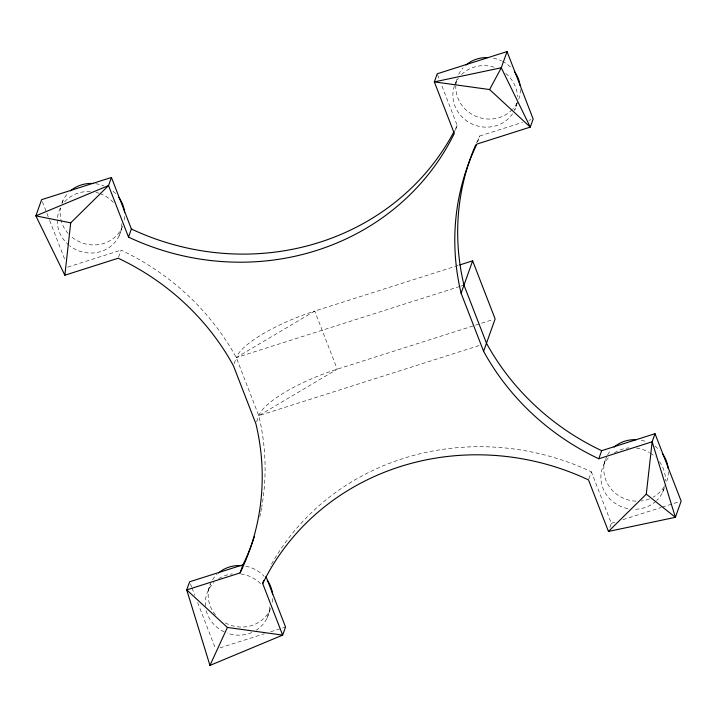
<?xml version="1.0" encoding="UTF-8"?>
<svg xmlns="http://www.w3.org/2000/svg" width="717" height="717" viewBox="0 0 717 717"><rect width="100%" height="100%" fill="white"/><g stroke="black" fill="none" stroke-linecap="round" stroke-linejoin="round"><path stroke-width="0.54" stroke-dasharray="3.58 2.69" d="M61.994 203.368L63.069 200.339M118.977 236.144L121.863 228.042M118.565 257.215L121.092 250.134A247.616 232.532 19.6 0 1 236.287 357.586L258.783 415.672A247.616 232.532 19.6 0 1 261.732 507.08M234.118 363.662L236.287 357.586L314.745 311.079L458.763 265.245M256.623 421.748L258.783 415.672A75.043 20.04 -21.2 0 1 337.25 369.165L493 319.603M208.181 590.548L211.067 582.455M455.797 82.545L457.957 76.468M266.966 618.26L269.852 610.158M455.385 130.395L457.186 125.332L441.215 84.095M477.639 142.065L479.798 135.988L522.487 122.401M517.468 102.155L514.582 110.257A32.516 30.535 19.6 0 0 517.047 102.674M588.854 478.884L591.373 471.804A247.616 232.532 19.6 0 0 270.067 566.78M603.795 464.661L606.672 456.568M609.898 527.389L611.332 523.338L591.373 471.804M662.58 492.373L665.098 485.284M67.73 267.109L121.092 250.134M528.886 120.366L531.019 119.685M459.731 286.486L236.287 357.586A75.043 20.04 -21.2 0 1 314.745 311.079L337.25 369.165L258.783 415.672L479.037 345.585M460.789 286.146L463.989 285.133M219.958 647.881L264.385 633.747M270.73 631.722L285.536 627.017M611.332 523.338L615.571 521.994M622.974 519.637L661.056 507.519M662.114 507.188L677.977 502.133M437.63 74.819L439.225 78.942M42.42 201.755L49.249 219.393M49.652 220.424L65.319 260.889M190.417 583.871L191.618 586.981M192.022 588.021L194.836 595.28M197.65 602.54L215.727 649.226M261.535 508.147A247.616 232.532 19.6 0 1 260.719 512.422M260.495 513.489A247.616 232.532 19.6 0 1 259.814 516.679M457.186 125.332A247.616 232.532 19.6 0 1 454.748 130.18M476.59 142.88A247.616 232.532 19.6 0 1 479.798 135.988M121.881 223.57A32.516 30.535 19.6 0 1 103.813 250.421A32.516 30.535 19.6 0 1 69.863 245.886M69.038 245.232A32.516 30.535 19.6 0 1 61.124 206.675M64.655 201.791A32.516 30.535 19.6 0 1 90.701 191.609M95.944 192.389A32.516 30.535 19.6 0 1 99.018 193.24M100.03 193.599A32.516 30.535 19.6 0 1 113.913 202.992M269.852 606.69A32.516 30.535 19.6 0 1 256.336 630.135M251.801 632.546A32.516 30.535 19.6 0 1 227.128 633.093M224.188 631.874A32.516 30.535 19.6 0 1 205.887 609.136M205.42 606.143A32.516 30.535 19.6 0 1 214.042 582.464M218.81 578.673A32.516 30.535 19.6 0 1 232.389 573.869M240.813 573.941A32.516 30.535 19.6 0 1 261.902 585.108M664.372 487.703A32.516 30.535 19.6 0 1 656.718 500.457M655.983 501.156A32.516 30.535 19.6 0 1 633.129 509.258M627.859 508.64A32.516 30.535 19.6 0 1 608.258 458.029M614.424 452.786A32.516 30.535 19.6 0 1 629.042 447.874M636.427 448.053A32.516 30.535 19.6 0 1 649.387 452.535M650.292 453.09A32.516 30.535 19.6 0 1 655.302 456.953M659.479 461.658A32.516 30.535 19.6 0 1 665.466 480.802M512.583 113.725A32.516 30.535 19.6 0 1 471.804 123.871A32.516 30.535 19.6 0 1 454.3 86.246M454.632 85.296A32.516 30.535 19.6 0 1 458.378 78.252M461.658 74.46A32.516 30.535 19.6 0 1 494.631 67.353M505.736 73.457A32.516 30.535 19.6 0 1 517.477 96.67M122.67 226.222A32.516 30.535 19.6 0 1 71.924 237.139M68.133 233.491A32.516 30.535 19.6 0 1 60.604 207.912M61.904 203.09A32.516 30.535 19.6 0 1 67.541 193.698M95.702 183.722A32.516 30.535 19.6 0 1 103.911 185.873M113.008 191.242A32.516 30.535 19.6 0 1 116.799 194.89M124.749 216.48A32.516 30.535 19.6 0 1 123.907 222.413M270.659 608.339A32.516 30.535 19.6 0 1 224.26 622.284M215.441 614.81A32.516 30.535 19.6 0 1 210.251 584.265M212.519 579.829A32.516 30.535 19.6 0 1 216.919 574.362M245.788 566.188A32.516 30.535 19.6 0 1 264.08 576.226M272.738 598.596A32.516 30.535 19.6 0 1 272.317 602.576M664.014 486.897A32.516 30.535 19.6 0 1 653.079 497.195M649.333 498.951A32.516 30.535 19.6 0 1 641.258 500.959M636.006 501.156A32.516 30.535 19.6 0 1 605.865 458.378M607.613 454.802A32.516 30.535 19.6 0 1 611.144 449.926M641.392 440.301A32.516 30.535 19.6 0 1 646.519 441.726M654.944 446.189A32.516 30.535 19.6 0 1 659.685 450.339M668.369 471.696A32.516 30.535 19.6 0 1 666.272 482.451M517.02 103.042A32.516 30.535 19.6 0 1 513.005 108.796M512.323 109.531A32.516 30.535 19.6 0 1 476.151 116.423A32.516 30.535 19.6 0 1 455.797 86.013M455.851 85.009A32.516 30.535 19.6 0 1 456.89 79.112M458.683 74.451A32.516 30.535 19.6 0 1 463.146 67.81M493.404 58.185A32.516 30.535 19.6 0 1 501.461 60.828M502.411 61.295A32.516 30.535 19.6 0 1 511.696 68.223M520.372 89.58A32.516 30.535 19.6 0 1 518.642 99.403"/><path stroke-width="1.08" d="M64.853 275.211L70.714 222.853L108.545 185.56L111.431 177.466L41.613 199.676L35.85 215.871L64.853 275.211L118.206 258.228A247.616 232.532 19.6 0 1 233.401 365.688L255.897 423.774A247.616 232.532 19.6 0 1 240.087 572.919L186.725 589.894L209.956 665.421L282.659 635.11L285.536 627.017L265.98 576.504M254.365 536.612A247.616 232.532 19.6 0 1 242.964 564.817L189.611 581.792L186.725 589.894L227.406 627.447L282.659 635.11L262.7 583.575A247.616 232.532 19.6 0 1 588.496 479.897L608.455 531.44L646.286 494.147L652.147 441.789L655.033 433.695L601.68 450.67L598.794 458.772A247.616 232.532 19.6 0 1 483.599 351.312L461.103 293.226A247.616 232.532 19.6 0 1 476.913 144.081L530.275 127.106L533.161 119.004L507.044 51.579L437.227 73.788L434.341 81.89L454.3 133.425A247.616 232.532 19.6 0 1 128.504 237.103L108.545 185.56L35.85 215.871L70.714 222.853M128.504 237.103L131.39 229.001L111.431 177.466M240.087 572.919L242.964 564.817M262.7 583.575L263.775 580.537M507.044 51.579L501.273 67.774L489.594 89.553L434.341 81.89L501.273 67.774L530.275 127.106L489.594 89.553M461.103 293.226L472.637 260.836L459.83 264.914M483.599 351.312L495.133 318.922L472.637 260.836M209.956 665.421L227.406 627.447M598.794 458.772L652.147 441.789L675.387 517.324L608.455 531.44M646.286 494.147L675.387 517.324L681.15 501.129L655.033 433.695M454.246 131.148A247.616 232.532 19.6 0 1 131.39 229.001M601.68 450.67A247.616 232.532 19.6 0 1 486.484 343.219L463.989 285.133A247.616 232.532 19.6 0 1 475.712 144.87M70.436 190.874A32.516 30.535 19.6 0 1 93.586 183.507M118.762 197.327A32.516 30.535 19.6 0 1 124.615 212.456M218.425 572.991A32.516 30.535 19.6 0 1 241.584 565.623M267.342 580.286A32.516 30.535 19.6 0 1 272.612 594.572M614.039 447.103A32.516 30.535 19.6 0 1 636.131 439.682M662.365 453.556A32.516 30.535 19.6 0 1 668.217 468.685M466.041 64.987A32.516 30.535 19.6 0 1 488.134 57.566M514.367 71.44A32.516 30.535 19.6 0 1 520.112 85.574"/></g></svg>
